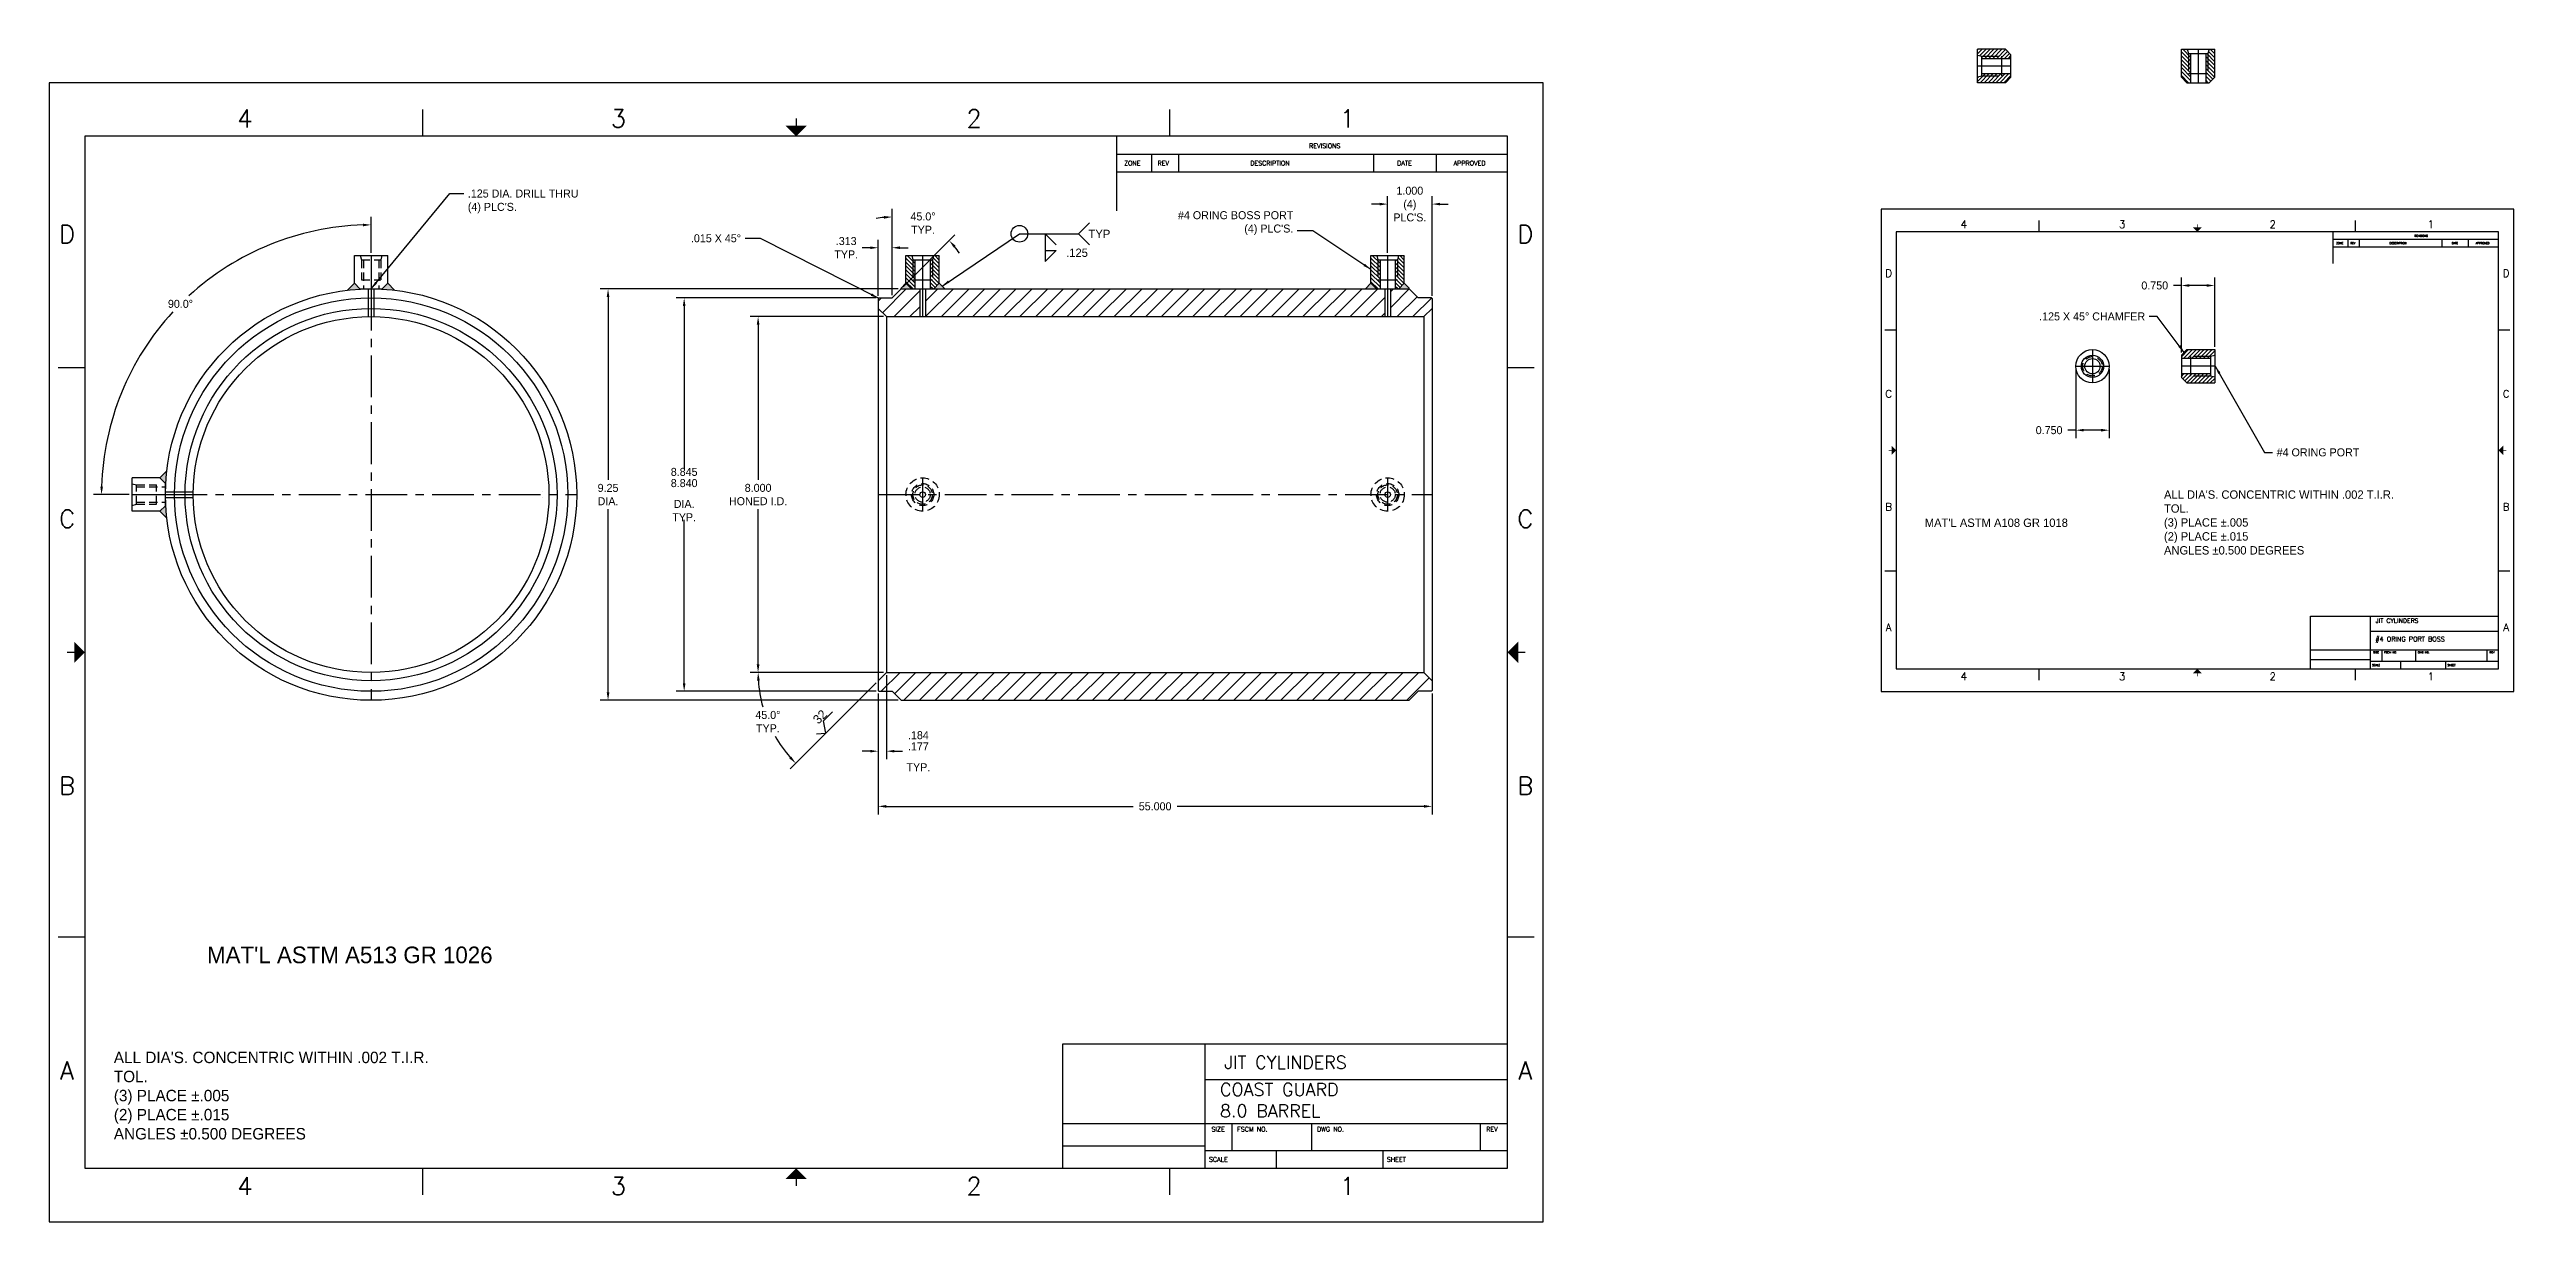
# Model space of a CAD drawing. Extents: x 2.7 to 99.5, y -6.1 to 20.3.
# Drawn here: x 44 to 99.5, y -6.1 to 20.3 of the extents above; entities that cross this region are included whole.
import ezdxf
from ezdxf.enums import TextEntityAlignment as Align

# ---------------------------------------------------------------- set-up
doc = ezdxf.new("R2010")
doc.units = 0
doc.header["$LTSCALE"] = 0.75
doc.header["$MEASUREMENT"] = 0
doc.linetypes.add('CENTER', pattern=[2, 1.25, -0.25, 0.25, -0.25])
doc.linetypes.add('DASHED', pattern=[0.75, 0.5, -0.25])
doc.layers.get('0').update_dxf_attribs({"linetype": 'CONTINUOUS'})
doc.layers.get('DEFPOINTS').update_dxf_attribs({"linetype": 'CONTINUOUS'})
for name, color, linetype in [('BODY', 1, 'CONTINUOUS'), ('CENTER', 70, 'CENTER'), ('DIMENSION', 7, 'CONTINUOUS'), ('HATCH', 131, 'CONTINUOUS'), ('HATCHCART', 53, 'CONTINUOUS'), ('HIDDEN', 140, 'DASHED'), ('TB', 7, 'CONTINUOUS'), ('TEXT', 2, 'CONTINUOUS')]:
    doc.layers.add(name, color=color, linetype=linetype)
doc.styles.add('ADESK1', font='romans')
doc.dimstyles.new('STANDARD_WS', dxfattribs={"dimscale": 1.888889, "dimtxt": 0.18, "dimasz": 0.18, "dimexe": 0.18, "dimexo": 0.0625, "dimgap": 0.09, "dimtad": 0, "dimtih": 1, "dimtoh": 1, "dimdec": 4, "dimzin": 0, "dimdsep": 46, "dimtxsty": 'Standard', "dimcen": 0.09, "dimadec": 0, "dimazin": 0, "dimtfac": 1, "dimtdec": 4, "dimtofl": 0, "dimtmove": 0, "dimatfit": 3, "dimfxl": 0, "dimtolj": 1, "dimtzin": 0, "dimarcsym": 0})

# ---------------------------------------------------------------- blocks, each defined once
blk = doc.blocks.new('*D38')
at = {"layer": 'DEFPOINTS', "color": 0}
for p in [(62.877, 6.263), (62.877, 6.263), (74.967, 6.263), (62.693, 6.079), (60.091, 5.516)]:
    blk.add_point(p, dxfattribs=at)
at = {"layer": 'DIMENSION', "color": 0, "lineweight": -2}
for p, q in [((62.814, 6.263), (59.812, 6.263)), ((62.648, 6.034), (60.71, 4.096))]:
    blk.add_line(p, q, dxfattribs=at)
for start, end in [(183.5763, 195.5612), (209.8083, 221.4237)]:
    blk.add_arc((62.877, 6.263), 2.884, start, end, dxfattribs=at)
at = {"layer": 'DIMENSION', "color": 0}
for points in [[(59.968, 6.082), (60.028, 6.084), (59.992, 6.263)], [(60.736, 4.375), (60.692, 4.334), (60.837, 4.223)]]:
    blk.add_solid(points, dxfattribs=at)
at = {"layer": 'DIMENSION', "color": 0, "insert": (60.212, 5.159), "char_height": 0.18, "attachment_point": 5}
blk.add_mtext('\\A1;45.0°\\PTYP.', dxfattribs=at)
blk = doc.blocks.new('*D39')
at = {"layer": 'DEFPOINTS', "color": 0}
for p in [(62.877, 6.263), (62.693, 5.856), (62.877, 4.494)]:
    blk.add_point(p, dxfattribs=at)
at = {"layer": 'DIMENSION', "color": 0, "lineweight": -2}
for p, q in [((62.877, 6.2), (62.877, 4.314)), ((62.693, 5.793), (62.693, 4.314)), ((62.513, 4.494), (62.333, 4.494)), ((63.057, 4.494), (63.237, 4.494))]:
    blk.add_line(p, q, dxfattribs=at)
at = {"layer": 'DIMENSION', "color": 0}
for points in [[(62.513, 4.524), (62.513, 4.464), (62.693, 4.494)], [(63.057, 4.524), (63.057, 4.464), (62.877, 4.494)]]:
    blk.add_solid(points, dxfattribs=at)
at = {"layer": 'DIMENSION', "color": 0, "insert": (63.597, 4.494), "char_height": 0.18, "attachment_point": 5}
blk.add_mtext('\\A1;\\S.184^ .177;\\PTYP.', dxfattribs=at)
blk = doc.blocks.new('A$C78176F4E')
at = {"layer": 'DIMENSION'}
for p, q in [((0, 0.129), (0.144, 0)), ((0.144, 0), (0.291, 0.213)), ((0.291, 0.213), (0.554, 0.213))]:
    blk.add_line(p, q, dxfattribs=at)
at = {"layer": 'DIMENSION', "insert": (0.16, 0.42), "char_height": 0.188, "width": 0.3444, "attachment_point": 1}
blk.add_mtext('32', dxfattribs=at)
blk = doc.blocks.new('A$C230C39B8')
at = {"layer": 'DIMENSION', "xscale": 0.75, "yscale": 0.75, "zscale": 0.75}
blk.add_blockref('A$C78176F4E', (0, 0), dxfattribs=at)
blk = doc.blocks.new('A$C2445751E')
at = {"layer": 'TEXT', "color": 2}
blk.add_blockref('A$C230C39B8', (0, 0), dxfattribs=at)
blk = doc.blocks.new('*D43')
at = {"layer": 'DEFPOINTS', "color": 0}
for p in [(62.877, 14.263), (59.992, 6.263), (62.877, 6.263)]:
    blk.add_point(p, dxfattribs=at)
at = {"layer": 'DIMENSION', "color": 0, "lineweight": -2}
for p, q in [((62.814, 14.263), (59.812, 14.263)), ((59.992, 14.083), (59.992, 10.593)), ((59.992, 6.443), (59.992, 9.933)), ((62.814, 6.263), (59.812, 6.263))]:
    blk.add_line(p, q, dxfattribs=at)
at = {"layer": 'DIMENSION', "color": 0}
for points in [[(59.962, 14.083), (60.022, 14.083), (59.992, 14.263)], [(59.962, 6.443), (60.022, 6.443), (59.992, 6.263)]]:
    blk.add_solid(points, dxfattribs=at)
at = {"layer": 'DIMENSION', "color": 0, "insert": (59.992, 10.263), "char_height": 0.18, "attachment_point": 5}
blk.add_mtext('\\A1;8.000\\PHONED I.D.', dxfattribs=at)
blk = doc.blocks.new('*D44')
at = {"layer": 'DEFPOINTS', "color": 0}
for p in [(62.708, 14.685), (58.329, 5.84), (62.708, 5.84)]:
    blk.add_point(p, dxfattribs=at)
at = {"layer": 'DIMENSION', "color": 0, "lineweight": -2}
for p, q in [((62.646, 14.685), (58.149, 14.685)), ((58.329, 14.505), (58.329, 10.833)), ((58.329, 6.02), (58.329, 9.693)), ((62.646, 5.84), (58.149, 5.84))]:
    blk.add_line(p, q, dxfattribs=at)
at = {"layer": 'DIMENSION', "color": 0}
for points in [[(58.299, 14.505), (58.359, 14.505), (58.329, 14.685)], [(58.299, 6.02), (58.359, 6.02), (58.329, 5.84)]]:
    blk.add_solid(points, dxfattribs=at)
at = {"layer": 'DIMENSION', "color": 0, "insert": (58.329, 10.263), "char_height": 0.18, "attachment_point": 5}
blk.add_mtext('\\A1;\\S8.845^ 8.840;\\PDIA.\\PTYP.', dxfattribs=at)
blk = doc.blocks.new('*D45')
at = {"layer": 'DEFPOINTS', "color": 0}
for p in [(63.005, 15.812), (62.693, 14.67), (63.005, 14.685)]:
    blk.add_point(p, dxfattribs=at)
at = {"layer": 'DIMENSION', "color": 0, "lineweight": -2}
for p, q in [((62.513, 15.812), (62.333, 15.812)), ((62.693, 14.732), (62.693, 15.992)), ((63.005, 14.748), (63.005, 15.992)), ((63.185, 15.812), (63.365, 15.812))]:
    blk.add_line(p, q, dxfattribs=at)
at = {"layer": 'DIMENSION', "color": 0}
for points in [[(62.513, 15.842), (62.513, 15.782), (62.693, 15.812)], [(63.185, 15.842), (63.185, 15.782), (63.005, 15.812)]]:
    blk.add_solid(points, dxfattribs=at)
at = {"layer": 'DIMENSION', "color": 0, "insert": (61.973, 15.812), "char_height": 0.18, "attachment_point": 5}
blk.add_mtext('\\A1;.313\\PTYP.', dxfattribs=at)
blk = doc.blocks.new('TITLE_BLOCK')
at = {"layer": 'TB'}
for p, q in [((21, 16), (0, 16)), ((0, 16), (0, 0)), ((21, 0), (21, 16)), ((5.25, 15.25), (5.25, 15.625)), ((15.75, 15.25), (15.75, 15.625)), ((20.5, 15.25), (0.5, 15.25)), ((0.5, 15.25), (0.5, 0.75)), ((15, 15.25), (15, 14.2027)), ((20.5, 0.75), (20.5, 15.25)), ((15, 15), (20.5, 15)), ((15.5, 14.75), (15.5, 15)), ((15.88, 14.75), (15.88, 15)), ((18.62, 14.75), (18.62, 15)), ((19.5, 14.75), (19.5, 15)), ((15, 14.75), (20.5, 14.75)), ((0.125, 12), (0.5, 12)), ((20.5, 12), (20.875, 12)), ((0.125, 4), (0.5, 4)), ((20.5, 4), (20.875, 4)), ((14.25, 0.75), (14.25, 2.5)), ((14.25, 2.5), (20.5, 2.5)), ((16.25, 0.75), (16.25, 2.5)), ((16.25, 2), (20.5, 2)), ((14.25, 1.38), (20.5, 1.38)), ((14.25, 1.065), (16.25, 1.065)), ((16.63, 1), (16.63, 1.38)), ((17.75, 1), (17.75, 1.38)), ((20.12, 1), (20.12, 1.38)), ((0.5, 0.75), (20.5, 0.75)), ((5.25, 0.375), (5.25, 0.75)), ((15.75, 0.375), (15.75, 0.75)), ((16.25, 1), (20.5, 1)), ((17.25, 0.75), (17.25, 1)), ((18.75, 0.75), (18.75, 1)), ((0, 0), (21, 0))]:
    blk.add_line(p, q, dxfattribs=at)
at = {"layer": 'TB', "const_width": 0.02}
for points in [[(10.5, 15.5), (10.5, 15.4)], [(0.25, 8), (0.35, 8)], [(20.75, 8), (20.65, 8)], [(10.5, 0.5), (10.5, 0.6)]]:
    blk.add_lwpolyline(points, dxfattribs=at)
at = {"layer": 'TB'}
for points in [[(10.35, 15.4), (10.65, 15.4), (10.5, 15.25)], [(0.35, 7.85), (0.35, 8.15), (0.5, 8)], [(20.65, 7.85), (20.65, 8.15), (20.5, 8)], [(10.35, 0.6), (10.65, 0.6), (10.5, 0.75)]]:
    blk.add_solid(points, dxfattribs=at)
at = {"color": 0, "style": 'ADESK1', "flags": 8}
for tag, p in [('FNAME', (-0.05, 6)), ('REVDATE', (-0.05, 3)), ('USER', (-0.05, 0))]:
    blk.add_attdef(tag, p, '', height=0.15, rotation=90, dxfattribs=at)
at = {"layer": 'TB', "style": 'ADESK1'}
for s, p in [('4', (2.75, 15.5)), ('3', (8, 15.5)), ('2', (13, 15.5)), ('1', (18.25, 15.5)), ('D', (0.25, 13.875)), ('D', (20.75, 13.875)), ('C', (0.25, 9.875)), ('C', (20.75, 9.875)), ('B', (0.25, 6.125)), ('B', (20.75, 6.125)), ('A', (0.25, 2.125)), ('A', (20.75, 2.125)), ('4', (2.75, 0.5)), ('3', (8, 0.5)), ('2', (13, 0.5)), ('1', (18.25, 0.5))]:
    blk.add_text(s, height=0.25, dxfattribs=at).set_placement(p, align=Align.MIDDLE_CENTER)
for s, p in [('ZONE', (15.1087, 14.8403)), ('REV', (15.5801, 14.8403)), ('DESCRIPTION', (16.882, 14.8403)), ('REVISIONS', (17.7102, 15.0825)), ('DATE', (18.9477, 14.8403)), ('APPROVED', (19.7414, 14.8403)), ('SIZE', (16.3379, 1.2659)), ('FSCM NO.', (16.6989, 1.2659)), ('DWG NO.', (17.821, 1.2659)), ('REV', (20.2005, 1.2659)), ('SCALE', (16.3023, 0.8425)), ('SHEET', (18.8028, 0.8425))]:
    blk.add_text(s, height=0.065, dxfattribs=at).set_placement(p)
at = {"layer": 'TB', "style": 'ADESK1', "flags": 9}
for tag in ['MINX', 'MINY', 'MAXX', 'MAXY']:
    blk.add_attdef(tag, (0, 0), '', height=0.25, dxfattribs=at)
blk = doc.blocks.new('A$C3802113A')
at = {"layer": 'DIMENSION', "insert": (0, 1.441), "char_height": 0.188, "width": 7.4113, "attachment_point": 1}
blk.add_mtext("ALL DIA'S. CONCENTRIC WITHIN .002 T.I.R.\\PTOL.\\P(3) PLACE ±.005\\P(2) PLACE ±.015\\PANGLES ±0.500 DEGREES", dxfattribs=at)
blk = doc.blocks.new('A$C04AB15EC')
at = {"layer": 'TEXT', "color": 2}
blk.add_blockref('A$C3802113A', (0, 0), dxfattribs=at)
blk = doc.blocks.new('*D46')
at = {"layer": 'DEFPOINTS', "color": 0}
for p in [(63.915, 16.261), (63.005, 14.685), (63.005, 14.685), (63.005, 14.685), (63.208, 14.888)]:
    blk.add_point(p, dxfattribs=at)
at = {"layer": 'DIMENSION', "color": 0, "lineweight": -2}
for p, q in [((63.005, 14.748), (63.005, 16.684)), ((63.252, 14.932), (64.419, 16.099))]:
    blk.add_line(p, q, dxfattribs=at)
for start, end in [(95.6718, 101.3436), (33.6564, 39.3282)]:
    blk.add_arc((63.005, 14.685), 1.819, start, end, dxfattribs=at)
at = {"layer": 'DIMENSION', "color": 0}
for points in [[(62.824, 16.525), (62.827, 16.465), (63.005, 16.504)], [(64.39, 15.818), (64.434, 15.858), (64.291, 15.971)]]:
    blk.add_solid(points, dxfattribs=at)
at = {"layer": 'DIMENSION', "color": 0, "insert": (63.701, 16.366), "char_height": 0.18, "attachment_point": 5}
blk.add_mtext('\\A1;45.0°\\PTYP.', dxfattribs=at)
blk = doc.blocks.new('*D47')
at = {"layer": 'DEFPOINTS', "color": 0}
for p in [(62.693, 5.856), (75.151, 5.856), (75.151, 3.254)]:
    blk.add_point(p, dxfattribs=at)
at = {"layer": 'DIMENSION', "color": 0, "lineweight": -2}
for p, q in [((62.693, 5.793), (62.693, 3.074)), ((75.151, 5.793), (75.151, 3.074)), ((62.873, 3.254), (68.427, 3.254)), ((74.971, 3.254), (69.417, 3.254))]:
    blk.add_line(p, q, dxfattribs=at)
at = {"layer": 'DIMENSION', "color": 0}
for points in [[(62.873, 3.284), (62.873, 3.224), (62.693, 3.254)], [(74.971, 3.284), (74.971, 3.224), (75.151, 3.254)]]:
    blk.add_solid(points, dxfattribs=at)
at = {"layer": 'DIMENSION', "color": 0, "insert": (68.922, 3.254), "char_height": 0.18, "attachment_point": 5}
blk.add_mtext('\\A1;55.000', dxfattribs=at)
blk = doc.blocks.new('*D48')
at = {"layer": 'DEFPOINTS', "color": 0}
for p in [(63.208, 14.888), (56.617, 5.638), (63.208, 5.638)]:
    blk.add_point(p, dxfattribs=at)
at = {"layer": 'DIMENSION', "color": 0, "lineweight": -2}
for p, q in [((63.145, 14.888), (56.437, 14.888)), ((56.617, 14.708), (56.617, 10.593)), ((56.617, 5.818), (56.617, 9.933)), ((63.145, 5.638), (56.437, 5.638))]:
    blk.add_line(p, q, dxfattribs=at)
at = {"layer": 'DIMENSION', "color": 0}
for points in [[(56.587, 14.708), (56.647, 14.708), (56.617, 14.888)], [(56.587, 5.818), (56.647, 5.818), (56.617, 5.638)]]:
    blk.add_solid(points, dxfattribs=at)
at = {"layer": 'DIMENSION', "color": 0, "insert": (56.617, 10.263), "char_height": 0.18, "attachment_point": 5}
blk.add_mtext('\\A1;9.25\\PDIA.', dxfattribs=at)
blk = doc.blocks.new('A$C128F7506')
at = {"layer": 'DIMENSION', "insert": (0, 1.441), "char_height": 0.188, "width": 7.4113, "attachment_point": 1}
blk.add_mtext("ALL DIA'S. CONCENTRIC WITHIN .002 T.I.R.\\PTOL.\\P(3) PLACE ±.005\\P(2) PLACE ±.015\\PANGLES ±0.500 DEGREES", dxfattribs=at)
blk = doc.blocks.new('*D52')
at = {"layer": 'DEFPOINTS', "color": 0}
for p in [(92.005, 14.963), (92.005, 13.397), (92.755, 13.522)]:
    blk.add_point(p, dxfattribs=at)
at = {"layer": 'DIMENSION', "color": 0, "lineweight": -2}
for p, q in [((92.005, 13.46), (92.005, 15.143)), ((92.755, 13.585), (92.755, 15.143)), ((92.005, 14.963), (91.825, 14.963)), ((92.575, 14.963), (92.185, 14.963))]:
    blk.add_line(p, q, dxfattribs=at)
at = {"layer": 'DIMENSION', "color": 0}
for points in [[(92.185, 14.993), (92.185, 14.933), (92.005, 14.963)], [(92.575, 14.993), (92.575, 14.933), (92.755, 14.963)]]:
    blk.add_solid(points, dxfattribs=at)
at = {"layer": 'DIMENSION', "color": 0, "insert": (91.405, 14.963), "char_height": 0.18, "attachment_point": 5}
blk.add_mtext('\\A1;0.750', dxfattribs=at)
blk = doc.blocks.new('*D53')
at = {"layer": 'DEFPOINTS', "color": 0}
for p in [(89.629, 13.147), (90.379, 13.147), (89.629, 11.71)]:
    blk.add_point(p, dxfattribs=at)
at = {"layer": 'DIMENSION', "color": 0, "lineweight": -2}
for p, q in [((89.629, 13.085), (89.629, 11.53)), ((90.379, 13.085), (90.379, 11.53)), ((89.629, 11.71), (89.449, 11.71)), ((90.199, 11.71), (89.809, 11.71))]:
    blk.add_line(p, q, dxfattribs=at)
at = {"layer": 'DIMENSION', "color": 0}
for points in [[(89.809, 11.74), (89.809, 11.68), (89.629, 11.71)], [(90.199, 11.74), (90.199, 11.68), (90.379, 11.71)]]:
    blk.add_solid(points, dxfattribs=at)
at = {"layer": 'DIMENSION', "color": 0, "insert": (89.029, 11.71), "char_height": 0.18, "attachment_point": 5}
blk.add_mtext('\\A1;0.750', dxfattribs=at)
blk = doc.blocks.new('*D54')
at = {"layer": 'DEFPOINTS', "color": 0}
for p in [(74.151, 16.793), (74.151, 15.638), (75.151, 14.67)]:
    blk.add_point(p, dxfattribs=at)
at = {"layer": 'DIMENSION', "color": 0, "lineweight": -2}
for p, q in [((73.971, 16.793), (73.791, 16.793)), ((74.151, 15.7), (74.151, 16.973)), ((75.151, 14.732), (75.151, 16.973)), ((75.331, 16.793), (75.511, 16.793))]:
    blk.add_line(p, q, dxfattribs=at)
at = {"layer": 'DIMENSION', "color": 0}
for points in [[(73.971, 16.823), (73.971, 16.763), (74.151, 16.793)], [(75.331, 16.823), (75.331, 16.763), (75.151, 16.793)]]:
    blk.add_solid(points, dxfattribs=at)
at = {"layer": 'DIMENSION', "color": 0, "insert": (74.651, 16.793), "char_height": 0.18, "attachment_point": 5}
blk.add_mtext("\\A1;1.000\\P(4)\\PPLC'S.", dxfattribs=at)
blk = doc.blocks.new('*D55')
at = {"layer": 'DEFPOINTS', "color": 0}
for p in [(51.287, 15.638), (48.255, 15.513), (51.287, 14.888), (45.912, 10.263), (46.662, 10.263)]:
    blk.add_point(p, dxfattribs=at)
at = {"layer": 'DIMENSION', "color": 0, "lineweight": -2}
for p, q in [((51.287, 15.7), (51.287, 16.506)), ((45.849, 10.263), (45.044, 10.263))]:
    blk.add_line(p, q, dxfattribs=at)
for start, end in [(91.7011, 132.5408), (137.3578, 178.2989)]:
    blk.add_arc((51.287, 10.263), 6.063, start, end, dxfattribs=at)
at = {"layer": 'DIMENSION', "color": 0}
for points in [[(51.106, 16.353), (51.107, 16.293), (51.287, 16.326)], [(45.257, 10.442), (45.197, 10.443), (45.224, 10.263)]]:
    blk.add_solid(points, dxfattribs=at)
at = {"layer": 'DIMENSION', "color": 0, "insert": (47, 14.55), "char_height": 0.18, "attachment_point": 5}
blk.add_mtext('\\A1;90.0°', dxfattribs=at)

msp = doc.modelspace()

# ---------------------------------------------------------------- hatches: boundary and pattern name
at = {"layer": 'BODY'}
h = msp.add_hatch(color=256, dxfattribs=at)
h.paths.add_polyline_path([(51.6618, 15.0127), (51.5368, 14.8877), (51.3493, 14.8877), (51.3493, 14.8872, -0.0253675), (51.8173, 14.8571)])
h.paths.add_polyline_path([(50.9118, 15.0127), (50.7563, 14.8571, -0.0253675), (51.2243, 14.8872), (51.2243, 14.8877), (51.0368, 14.8877)])
h = msp.add_hatch(color=256, dxfattribs=at)
h.paths.add_polyline_path([(63.3175, 15.0127), (63.2075, 14.9027), (63.2075, 14.8877), (63.4425, 14.8877)])
h.paths.add_polyline_path([(64.0675, 15.0127), (63.9425, 14.8877), (64.1925, 14.8877)])
h = msp.add_hatch(color=256, dxfattribs=at)
h.paths.add_polyline_path([(73.7765, 15.0127), (73.6515, 14.8877), (73.9015, 14.8877)])
h.paths.add_polyline_path([(74.5265, 15.0127), (74.4015, 14.8877), (74.6365, 14.8877), (74.6365, 14.9027)])
h = msp.add_hatch(color=256, dxfattribs=at)
h.paths.add_polyline_path([(46.6923, 10.7932), (46.5368, 10.6377), (46.6618, 10.5127), (46.6618, 10.3252), (46.6622, 10.3252, -0.0253675)])
h.paths.add_polyline_path([(46.6622, 10.2002), (46.6618, 10.2002), (46.6618, 10.0127), (46.5368, 9.8877), (46.6923, 9.7321, -0.0253675)])
at = {"layer": 'HATCH'}
h = msp.add_hatch(dxfattribs=at)
h.set_pattern_fill('ANSI31', color=256, scale=0.5, angle=180, style=0)
h.set_pattern_definition([(225, (95.55423, 27.68479), (0.04419417, -0.04419417), [])])
h.paths.add_polyline_path([(88.0467, 19.5226), (88.1717, 19.6476), (88.1717, 19.7256), (87.5187, 19.7256), (87.5187, 19.6786), (87.4217, 19.6526), (87.4217, 19.5226)])
h.paths.add_polyline_path([(87.4217, 20.2726), (87.4217, 20.1426), (87.5187, 20.1166), (87.5187, 20.0696), (88.1717, 20.0696), (88.1717, 20.1476), (88.0467, 20.2726)])
h = msp.add_hatch(dxfattribs=at)
h.set_pattern_fill('ANSI31', color=256, scale=0.5, angle=90, style=0)
h.set_pattern_definition([(135, (100.16765, 12.14002), (-0.04419417, -0.04419417), [])])
h.paths.add_polyline_path([(92.0054, 19.6476), (92.1304, 19.5226), (92.2084, 19.5226), (92.2084, 20.1756), (92.1614, 20.1756), (92.1354, 20.2726), (92.0054, 20.2726)])
h.paths.add_polyline_path([(92.7554, 20.2726), (92.6254, 20.2726), (92.5994, 20.1756), (92.5524, 20.1756), (92.5524, 19.5226), (92.6304, 19.5226), (92.7554, 19.6476)])
h = msp.add_hatch(dxfattribs=at)
h.set_pattern_fill('ANSI31', color=256, scale=0.5, angle=90, style=0)
h.set_pattern_definition([(135, (71.479746, 7.5051), (-0.04419417, -0.04419417), [])])
h.paths.add_polyline_path([(63.3175, 15.0127), (63.4425, 14.8877), (63.5205, 14.8877), (63.5205, 15.5407), (63.4735, 15.5407), (63.4475, 15.6377), (63.3175, 15.6377)])
h.paths.add_polyline_path([(64.0675, 15.6377), (63.9375, 15.6377), (63.9115, 15.5407), (63.8645, 15.5407), (63.8645, 14.8877), (63.9425, 14.8877), (64.0675, 15.0127)])
h = msp.add_hatch(dxfattribs=at)
h.set_pattern_fill('ANSI31', color=256, scale=0.5, angle=90, style=0)
h.set_pattern_definition([(135, (81.93869, 7.5051), (-0.04419417, -0.04419417), [])])
h.paths.add_polyline_path([(73.7765, 15.0127), (73.9015, 14.8877), (73.9795, 14.8877), (73.9795, 15.5407), (73.9325, 15.5407), (73.9065, 15.6377), (73.7765, 15.6377)])
h.paths.add_polyline_path([(74.5265, 15.6377), (74.3965, 15.6377), (74.3705, 15.5407), (74.3235, 15.5407), (74.3235, 14.8877), (74.4015, 14.8877), (74.5265, 15.0127)])
h = msp.add_hatch(dxfattribs=at)
h.set_pattern_fill('ANSI31', color=256, scale=2, style=0)
h.paths.add_polyline_path([(63.2075, 14.8877), (63.005, 14.6852), (62.7082, 14.6852), (62.6925, 14.6695), (62.6925, 14.4467), (62.8765, 14.2627), (63.63, 14.2627), (63.63, 14.8877), (63.4425, 14.8877)])
h.paths.add_polyline_path([(74.089, 14.2627), (74.089, 14.8877), (73.9015, 14.8877), (63.755, 14.8877), (63.755, 14.2627)])
h.paths.add_polyline_path([(74.9675, 14.2627), (75.1515, 14.4467), (75.1515, 14.6695), (75.1358, 14.6852), (74.839, 14.6852), (74.6365, 14.8877), (74.214, 14.8877), (74.214, 14.2627)])
h.paths.add_polyline_path([(74.6365, 5.6377), (74.839, 5.8402), (75.1358, 5.8402), (75.1515, 5.8558), (75.1515, 6.0787), (74.9675, 6.2627), (62.8765, 6.2627), (62.6925, 6.0787), (62.6925, 5.8558), (62.7082, 5.8402), (63.005, 5.8402), (63.2075, 5.6377)])
h = msp.add_hatch(dxfattribs=at)
h.set_pattern_fill('ANSI31', color=256, scale=0.5, style=0)
h.set_pattern_definition([(45, (84.62288, 5.36003), (-0.04419417, 0.04419417), [])])
h.paths.add_polyline_path([(92.7554, 13.5222), (92.1304, 13.5222), (92.0054, 13.3972), (92.0054, 13.3192), (92.6584, 13.3192), (92.6584, 13.3662), (92.7554, 13.3922)])
h.paths.add_polyline_path([(92.7554, 12.9023), (92.6584, 12.9282), (92.6584, 12.9752), (92.0054, 12.9752), (92.0054, 12.8972), (92.1304, 12.7722), (92.7554, 12.7722)])

# ---------------------------------------------------------------- linework, layer by layer
at = {"layer": 'BODY'}
for p, q in [((87.4217, 19.5226), (87.4217, 20.2726)), ((88.0467, 20.2726), (87.4217, 20.2726)), ((87.4217, 19.6526), (87.4217, 20.1426)), ((87.4217, 20.1426), (87.5187, 20.1166)), ((87.5187, 19.6786), (87.5187, 20.1166)), ((87.5187, 20.0696), (88.1717, 20.0696)), ((87.9687, 19.6786), (87.9687, 20.1166)), ((88.0467, 20.2726), (88.1717, 20.1476)), ((88.1717, 19.6476), (88.1717, 20.1476)), ((92.0054, 20.2726), (92.7554, 20.2726)), ((92.0054, 19.6476), (92.0054, 20.2726)), ((92.1354, 20.2726), (92.6254, 20.2726)), ((92.1354, 20.2726), (92.1614, 20.1756)), ((92.1614, 20.1756), (92.5994, 20.1756)), ((92.2084, 20.1756), (92.2084, 19.5226)), ((92.5524, 20.1756), (92.5524, 19.5226)), ((92.6254, 20.2726), (92.5994, 20.1756)), ((92.7554, 19.6476), (92.7554, 20.2726)), ((87.4217, 19.6526), (87.5187, 19.6786)), ((88.0467, 19.5226), (87.4217, 19.5226)), ((87.5187, 19.7256), (88.1717, 19.7256)), ((88.0467, 19.5226), (88.1717, 19.6476)), ((92.0054, 19.6476), (92.1304, 19.5226)), ((92.1304, 19.5226), (92.6304, 19.5226)), ((92.1614, 19.7256), (92.5994, 19.7256)), ((92.7554, 19.6476), (92.6304, 19.5226)), ((50.9118, 15.6377), (51.6618, 15.6377)), ((50.9118, 15.0127), (50.9118, 15.6377)), ((51.0418, 15.6377), (51.5318, 15.6377)), ((51.6618, 15.0127), (51.6618, 15.6377)), ((63.3175, 15.6377), (64.0675, 15.6377)), ((63.3175, 15.0127), (63.3175, 15.6377)), ((63.4475, 15.6377), (63.9375, 15.6377)), ((63.4475, 15.6377), (63.4735, 15.5407)), ((63.4735, 15.5407), (63.9115, 15.5407)), ((63.5205, 15.5407), (63.5205, 14.8877)), ((63.8645, 15.5407), (63.8645, 14.8877)), ((63.9375, 15.6377), (63.9115, 15.5407)), ((64.0675, 15.0127), (64.0675, 15.6377)), ((73.7765, 15.6377), (74.5265, 15.6377)), ((73.7765, 15.0127), (73.7765, 15.6377)), ((73.9065, 15.6377), (74.3965, 15.6377)), ((73.9065, 15.6377), (73.9325, 15.5407)), ((73.9325, 15.5407), (74.3705, 15.5407)), ((73.9795, 15.5407), (73.9795, 14.8877)), ((74.3235, 15.5407), (74.3235, 14.8877)), ((74.3965, 15.6377), (74.3705, 15.5407)), ((74.5265, 15.0127), (74.5265, 15.6377)), ((50.9118, 15.0127), (50.7563, 14.8571)), ((50.9118, 15.0127), (51.0368, 14.8877)), ((51.6618, 15.0127), (51.5368, 14.8877)), ((51.6618, 15.0127), (51.8173, 14.8571)), ((63.3175, 15.0127), (63.2075, 14.9027)), ((63.3175, 15.0127), (63.4425, 14.8877)), ((63.4735, 15.0907), (63.9115, 15.0907)), ((64.0675, 15.0127), (63.9425, 14.8877)), ((64.0675, 15.0127), (64.1925, 14.8877)), ((73.7765, 15.0127), (73.6515, 14.8877)), ((73.7765, 15.0127), (73.9015, 14.8877)), ((73.9325, 15.0907), (74.3705, 15.0907)), ((74.5265, 15.0127), (74.4015, 14.8877)), ((74.5265, 15.0127), (74.6365, 14.9027)), ((51.0368, 14.8877), (51.5368, 14.8877)), ((51.2243, 14.8877), (51.2243, 14.2622)), ((51.3493, 14.8877), (51.3493, 14.2622)), ((62.6925, 14.6695), (62.7082, 14.6852)), ((62.6925, 14.6695), (62.6925, 5.8558)), ((62.8765, 14.2627), (62.6925, 14.4467)), ((62.7082, 14.6852), (63.005, 14.6852)), ((63.005, 14.6852), (63.2075, 14.8877)), ((63.005, 14.6847), (63.005, 14.6852)), ((63.2075, 14.8877), (63.2075, 14.9027)), ((63.2075, 14.8877), (74.6365, 14.8877)), ((63.4425, 14.8877), (63.9425, 14.8877)), ((63.63, 14.8877), (63.63, 14.2627)), ((63.755, 14.8877), (63.755, 14.2627)), ((73.9015, 14.8877), (74.4015, 14.8877)), ((74.089, 14.8877), (74.089, 14.2627)), ((74.214, 14.8877), (74.214, 14.2627)), ((74.6365, 14.8877), (74.6365, 14.9027)), ((74.839, 14.6852), (74.6365, 14.8877)), ((75.1358, 14.6852), (74.839, 14.6852)), ((74.9675, 14.2627), (75.1515, 14.4467)), ((75.1515, 14.6695), (75.1358, 14.6852)), ((75.1515, 14.6695), (75.1515, 5.8558)), ((62.8765, 14.2627), (74.9675, 14.2627)), ((62.8765, 14.2627), (62.8765, 6.2627)), ((74.9675, 14.2627), (74.9675, 6.2627)), ((92.1304, 13.5222), (92.0054, 13.3972)), ((92.0054, 13.3972), (92.0054, 12.8972)), ((92.6584, 13.3192), (92.0054, 13.3192)), ((92.1304, 13.5222), (92.7554, 13.5222)), ((92.2084, 13.3662), (92.2084, 12.9282)), ((92.7554, 13.3922), (92.6584, 13.3662)), ((92.6584, 13.3662), (92.6584, 12.9282)), ((92.7554, 13.5222), (92.7554, 12.7722)), ((92.7554, 13.3922), (92.7554, 12.9023)), ((92.6584, 12.9752), (92.0054, 12.9752)), ((92.1304, 12.7722), (92.0054, 12.8972)), ((92.1304, 12.7722), (92.7554, 12.7722)), ((92.7554, 12.9023), (92.6584, 12.9282)), ((45.9118, 9.8877), (45.9118, 10.6377)), ((46.5368, 10.6377), (45.9118, 10.6377)), ((46.5368, 10.6377), (46.6923, 10.7932)), ((46.5368, 10.6377), (46.6618, 10.5127)), ((45.9118, 10.0177), (45.9118, 10.5076)), ((46.5368, 9.8877), (46.6618, 10.0127)), ((46.6618, 10.0127), (46.6618, 10.5127)), ((46.6618, 10.3252), (47.2873, 10.3252)), ((46.6618, 10.2002), (47.2873, 10.2002)), ((55.1388, 10.3252), (55.1392, 10.3252)), ((55.1388, 10.2002), (55.1392, 10.2002)), ((46.5368, 9.8877), (45.9118, 9.8877)), ((46.5368, 9.8877), (46.6923, 9.7321)), ((62.8765, 6.2627), (62.6925, 6.0787)), ((62.8765, 6.2627), (74.9675, 6.2627)), ((74.9675, 6.2627), (75.1515, 6.0787)), ((51.2243, 5.6381), (51.2243, 5.6377)), ((51.3493, 5.6381), (51.3493, 5.6377)), ((62.7082, 5.8402), (62.6925, 5.8558)), ((62.7082, 5.8402), (63.005, 5.8402)), ((63.005, 5.8402), (63.2075, 5.6377)), ((63.2075, 5.6377), (74.6365, 5.6377)), ((74.839, 5.8402), (74.6365, 5.6377)), ((75.1358, 5.8402), (74.839, 5.8402)), ((75.1358, 5.8402), (75.1515, 5.8558))]:
    msp.add_line(p, q, dxfattribs=at)
for centre, radius in [((51.2868, 10.2627), 4.625), ((51.2868, 10.2627), 4.4225), ((51.2868, 10.2627), 4.184), ((51.2868, 10.2627), 4), ((90.0043, 13.1472), 0.375), ((90.0043, 13.1472), 0.25), ((90.0043, 13.1472), 0.172), ((63.6925, 10.2627), 0.0625), ((74.1515, 10.2627), 0.0625)]:
    msp.add_circle(centre, radius, dxfattribs=at)
at = {"layer": 'CENTER'}
for p, q in [((92.3804, 20.2726), (92.3804, 19.5226)), ((87.4217, 19.8976), (88.1717, 19.8976)), ((51.2868, 15.6377), (51.2868, 14.8877)), ((63.6925, 15.6377), (63.6925, 14.8877)), ((74.1515, 15.6377), (74.1515, 14.8877)), ((51.2868, 14.8877), (51.2868, 5.6377)), ((63.6925, 14.8877), (63.6925, 14.2627)), ((74.1515, 14.8877), (74.1515, 14.2627)), ((90.0043, 13.5222), (90.0043, 12.7722)), ((90.0043, 13.5222), (90.0043, 12.943)), ((90.0043, 13.5222), (90.0043, 12.7722)), ((89.6293, 13.1472), (90.3793, 13.1472)), ((92.7554, 13.1472), (92.0054, 13.1472)), ((63.6925, 10.6377), (63.6925, 9.8877)), ((74.1515, 10.6377), (74.1515, 9.8877)), ((45.9118, 10.2627), (46.6618, 10.2627)), ((46.6618, 10.2627), (55.9118, 10.2627)), ((62.6925, 10.2627), (75.1515, 10.2627))]:
    msp.add_line(p, q, dxfattribs=at)
at = {"layer": 'DIMENSION', "color": 7}
for p, q in [((65.8682, 16.1251), (67.1954, 16.1251)), ((66.4454, 16.1251), (66.4454, 15.5001)), ((66.4454, 16.1251), (66.6954, 15.8751)), ((67.1954, 16.1251), (67.4454, 16.3751)), ((67.1954, 16.1251), (67.4454, 15.8751)), ((66.4454, 15.7501), (66.6954, 15.7501)), ((66.4454, 15.5001), (66.6954, 15.7501))]:
    msp.add_line(p, q, dxfattribs=at)
at = {"layer": 'DIMENSION'}
msp.add_circle((65.8682, 16.1251), 0.1875, dxfattribs=at)
at = {"layer": 'HIDDEN'}
for p, q in [((87.5187, 20.1166), (87.9687, 20.1166)), ((92.1614, 20.1756), (92.1614, 19.7256)), ((92.5994, 20.1756), (92.5994, 19.7256)), ((87.5187, 19.6786), (87.9687, 19.6786)), ((63.4735, 15.5407), (63.4735, 15.0907)), ((63.9115, 15.5407), (63.9115, 15.0907)), ((73.9325, 15.5407), (73.9325, 15.0907)), ((74.3705, 15.5407), (74.3705, 15.0907)), ((92.6584, 13.3662), (92.2084, 13.3662)), ((92.6584, 12.9282), (92.2084, 12.9282))]:
    msp.add_line(p, q, dxfattribs=at)
at = {"layer": 'HIDDEN', "ltscale": 0.5}
for p, q in [((51.0418, 15.6377), (51.0678, 15.5407)), ((51.0678, 15.5407), (51.0678, 15.0907)), ((51.0678, 15.5407), (51.5058, 15.5407)), ((51.1148, 15.5407), (51.1148, 14.8877)), ((51.4588, 15.5407), (51.4588, 14.8877)), ((51.5318, 15.6377), (51.5058, 15.5407)), ((51.5058, 15.5407), (51.5058, 15.0907)), ((51.0678, 15.0907), (51.5058, 15.0907)), ((45.9118, 10.5076), (46.0088, 10.4817)), ((45.9118, 10.0177), (46.0088, 10.0437)), ((46.0088, 10.4817), (46.4588, 10.4817)), ((46.0088, 10.0437), (46.0088, 10.4817)), ((46.0088, 10.4347), (46.6618, 10.4347)), ((46.0088, 10.0907), (46.6618, 10.0907)), ((46.0088, 10.0437), (46.4588, 10.0437)), ((46.4588, 10.0437), (46.4588, 10.4817))]:
    msp.add_line(p, q, dxfattribs=at)
for centre, radius in [((90.0043, 13.1472), 0.219), ((63.6925, 10.2627), 0.375), ((74.1515, 10.2627), 0.375), ((63.6925, 10.2627), 0.25), ((63.6925, 10.2627), 0.219), ((63.6925, 10.2627), 0.172), ((74.1515, 10.2627), 0.25), ((74.1515, 10.2627), 0.219), ((74.1515, 10.2627), 0.172)]:
    msp.add_circle(centre, radius, dxfattribs=at)

# ---------------------------------------------------------------- block references
at = {"layer": 'DIMENSION'}
for name, p, xscale, yscale, zscale in [('TITLE_BLOCK', (44.0493, -6.0827), 1.6, 1.6, 1.6), ('TITLE_BLOCK', (85.2492, 5.8369), 0.6775999999999982, 0.6776, 0.6776000000000001), ('A$C04AB15EC', (45.5008, -4.2333), 1.368671292439784, 1.368671292439784, 1.368671292439784)]:
    msp.add_blockref(name, p, dxfattribs=dict(at, xscale=xscale, yscale=yscale, zscale=zscale))
at = {"layer": 'HATCH'}
msp.add_blockref('A$C128F7506', (91.6128, 8.9162), dxfattribs=at)
at = {"layer": 'HATCHCART', "xscale": 1.440513370077069, "yscale": 1.440513370077069, "zscale": 1.440513370077069, "rotation": 45}
msp.add_blockref('A$C2445751E', (61.4031, 4.7893), dxfattribs=at)

# ---------------------------------------------------------------- texts
at = {"layer": 'DIMENSION', "char_height": 0.18}
for s, insert, attachment_point in [("\\A1;.125 DIA. DRILL THRU\\P(4) PLC'S.", (53.4634, 17.1211), 1), ("#4 ORING BOSS PORT\\P(4) PLC'S.", (72.03, 16.0992), 9), ('\\A1;.015 X 45%%D', (59.6076, 15.9323), 9), ('.125 X 45° CHAMFER', (91.1891, 14.1758), 9), ('#4 ORING PORT', (94.1472, 11.3023), 1)]:
    msp.add_mtext(s, dxfattribs=dict(at, insert=insert, attachment_point=attachment_point))
at = {"layer": 'DIMENSION', "color": 7, "char_height": 0.188, "attachment_point": 1}
for s, insert, width in [('TYP', (67.4243, 16.2171), 0.4144), ('.125', (66.9206, 15.7935), 0.3539)]:
    msp.add_mtext(s, dxfattribs=dict(at, insert=insert, width=width))
at = {"layer": 'DIMENSION', "attachment_point": 1}
for s, insert, char_height, width in [("MAT'L ASTM A108 GR 1018", (86.2324, 9.7235), 0.188, 7.2209), ('\\Fromant.shx;\\C6;JIT CYLINDERS', (96.3735, 7.4779), 0.1008, 2.370816), ('{\\Fromant.shx|c1;\\C6;#\\Fromant.shx|c0;4\\Fromant.shx|c1; ORING PORT BOSS}', (96.3669, 7.067), 0.10528, 2.50887), ("MAT'L ASTM A513 GR 1026", (47.5975, 0.1023), 0.375, 9.826072), ('\\Fromant.shx;\\C6;JIT CYLINDERS', (70.4785, -2.3579), 0.288, 5.68208), ('{\\Fromant.shx|c0;\\C6;COAST GUARD \\P8.0 BARREL}', (70.3812, -2.9674), 0.288, 6.11616)]:
    msp.add_mtext(s, dxfattribs=dict(at, insert=insert, char_height=char_height, width=width))

# ---------------------------------------------------------------- dimensions: what is measured, and where the dimension line sits
at = {"layer": 'DIMENSION'}
for base, p1, p2, text, override, picture, middle in [((74.1515, 16.7932), (75.1515, 14.6695), (74.1515, 15.6377), "<>\\P(4)\\PPLC'S.", {"dimscale": 1, "dimdec": 3, "dimzin": 4}, '*D54', (74.6515, 16.7932)), ((62.8765, 4.4941), (62.6925, 5.8558), (62.8765, 6.2627), '<>\\PTYP.', {"dimscale": 1, "dimdec": 3, "dimzin": 4, "dimlim": 1, "dimtm": 0.007, "dimtdec": 3, "dimtzin": 4}, '*D39', (63.5965, 4.4941)), ((75.1515, 3.2543), (62.6925, 5.8558), (75.1515, 5.8558), '55.000', {"dimscale": 1, "dimdec": 3, "dimzin": 4}, '*D47', (68.922, 3.2543))]:
    dim = msp.add_linear_dim(base=base, p1=p1, p2=p2, text=text, dimstyle='STANDARD_WS', override=override, dxfattribs=at)
    dim.commit()
    dim.dimension.update_dxf_attribs({"geometry": picture, "text_midpoint": middle})
for base, line1, line2, picture, middle in [((63.9146, 16.2605), ((63.005, 14.6852), (63.2075, 14.8877)), ((63.005, 14.6847), (63.005, 14.6852)), '*D46', (63.7012, 16.3658)), ((60.0906, 5.5162), ((62.8765, 6.2627), (62.6925, 6.0787)), ((62.8765, 6.2627), (74.9675, 6.2627)), '*D38', (60.2119, 5.1589))]:
    dim = msp.add_angular_dim_2l(base=base, line1=line1, line2=line2, text='<>\\PTYP.', dimstyle='STANDARD_WS', override={"dimscale": 1, "dimdec": 3, "dimzin": 4, "dimadec": 1}, dxfattribs=at)
    dim.commit()
    dim.dimension.update_dxf_attribs({"geometry": picture, "text_midpoint": middle})
dim = msp.add_angular_dim_2l(base=(48.2554, 15.5133), line1=((51.2868, 15.6377), (51.2868, 14.8877)), line2=((45.9118, 10.2627), (46.6618, 10.2627)), dimstyle='STANDARD_WS', override={"dimscale": 1, "dimdec": 3, "dimzin": 4, "dimadec": 1}, dxfattribs=at)
dim.commit()
dim.dimension.update_dxf_attribs({"geometry": '*D55', "text_midpoint": (46.9997, 14.5498)})
dim = msp.add_linear_dim(base=(63.0050315899, 15.8119634645), p1=(62.6925315899, 14.6695309015), p2=(63.0050315899, 14.6851559015), text='<>\\PTYP.', dimstyle='STANDARD_WS', override={"dimscale": 1, "dimdec": 3, "dimzin": 4}, dxfattribs=at)
dim.commit()
dim.dimension.update_dxf_attribs({"geometry": '*D45', "text_midpoint": (61.9725315899, 15.8119634645), "dimtype": 160})
for base, p1, p2, picture, middle in [((92.0054, 14.9629), (92.7554, 13.5222), (92.0054, 13.3972), '*D52', (91.4054, 14.9629)), ((89.6293, 11.7097), (90.3793, 13.1472), (89.6293, 13.1472), '*D53', (89.0293, 11.7097))]:
    dim = msp.add_linear_dim(base=base, p1=p1, p2=p2, dimstyle='STANDARD_WS', override={"dimscale": 1, "dimdec": 3}, dxfattribs=at)
    dim.commit()
    dim.dimension.update_dxf_attribs({"geometry": picture, "text_midpoint": middle})
for base, p1, p2, text, override, picture, middle in [((56.6174, 5.6377), (63.2075, 14.8877), (63.2075, 5.6377), '<>\\PDIA.', {"dimscale": 1, "dimdec": 2, "dimzin": 4}, '*D48', (56.6174, 10.2627)), ((58.3285, 5.8402), (62.7082, 14.6852), (62.7082, 5.8402), '<>\\PDIA.\\PTYP.', {"dimscale": 1, "dimdec": 3, "dimzin": 4, "dimlim": 1, "dimtm": 0.005, "dimtdec": 3, "dimtzin": 4}, '*D44', (58.3285, 10.2627)), ((59.9921, 6.2627), (62.8765, 14.2627), (62.8765, 6.2627), '<>\\PHONED I.D.', {"dimscale": 1, "dimdec": 3, "dimzin": 4}, '*D43', (59.9921, 10.2627))]:
    dim = msp.add_linear_dim(base=base, p1=p1, p2=p2, angle=90, text=text, dimstyle='STANDARD_WS', override=override, dxfattribs=at)
    dim.commit()
    dim.dimension.update_dxf_attribs({"geometry": picture, "text_midpoint": middle})

# ---------------------------------------------------------------- leaders
at = {"layer": 'DIMENSION', "annotation_type": 0, "has_hookline": 1}
for points, override, hookline_direction, text_width in [([(51.2868, 14.8877), (53.0584, 17.0311), (53.3734, 17.0311)], {"dimscale": 1, "dimgap": 0.09, "dimtad": 0, "dimdec": 3}, 0, 3.12), ([(73.7765, 15.3252), (72.4702, 16.1892), (72.12, 16.1892)], {"dimscale": 1, "dimgap": 0.09, "dimtad": 0, "dimdec": 3}, 1, 3.12), ([(62.7003, 14.6773), (60.0479, 16.0223), (59.6976, 16.0223)], {"dimscale": 1, "dimgap": 0.09, "dimtad": 0, "dimdec": 3}, 1, 1.47), ([(92.0679, 13.4597), (91.4591, 14.2658), (91.2791, 14.2658)], {"dimscale": 1, "dimdec": 3}, 1, 2.94), ([(92.7672, 13.1472), (93.8772, 11.2123), (94.0572, 11.2123)], {"dimscale": 1, "dimdec": 3}, 0, 2.22)]:
    msp.add_leader(points, dimstyle='STANDARD_WS', override=override, dxfattribs=dict(at, hookline_direction=hookline_direction, text_width=text_width))
at = {"layer": 'DIMENSION'}
msp.add_leader([(64.13, 14.9502), (65.8682, 16.1251)], dimstyle='STANDARD_WS', override={"dimscale": 1, "dimgap": 0.09, "dimtad": 0, "dimdec": 3}, dxfattribs=at)

doc.saveas('drawing.dxf')
